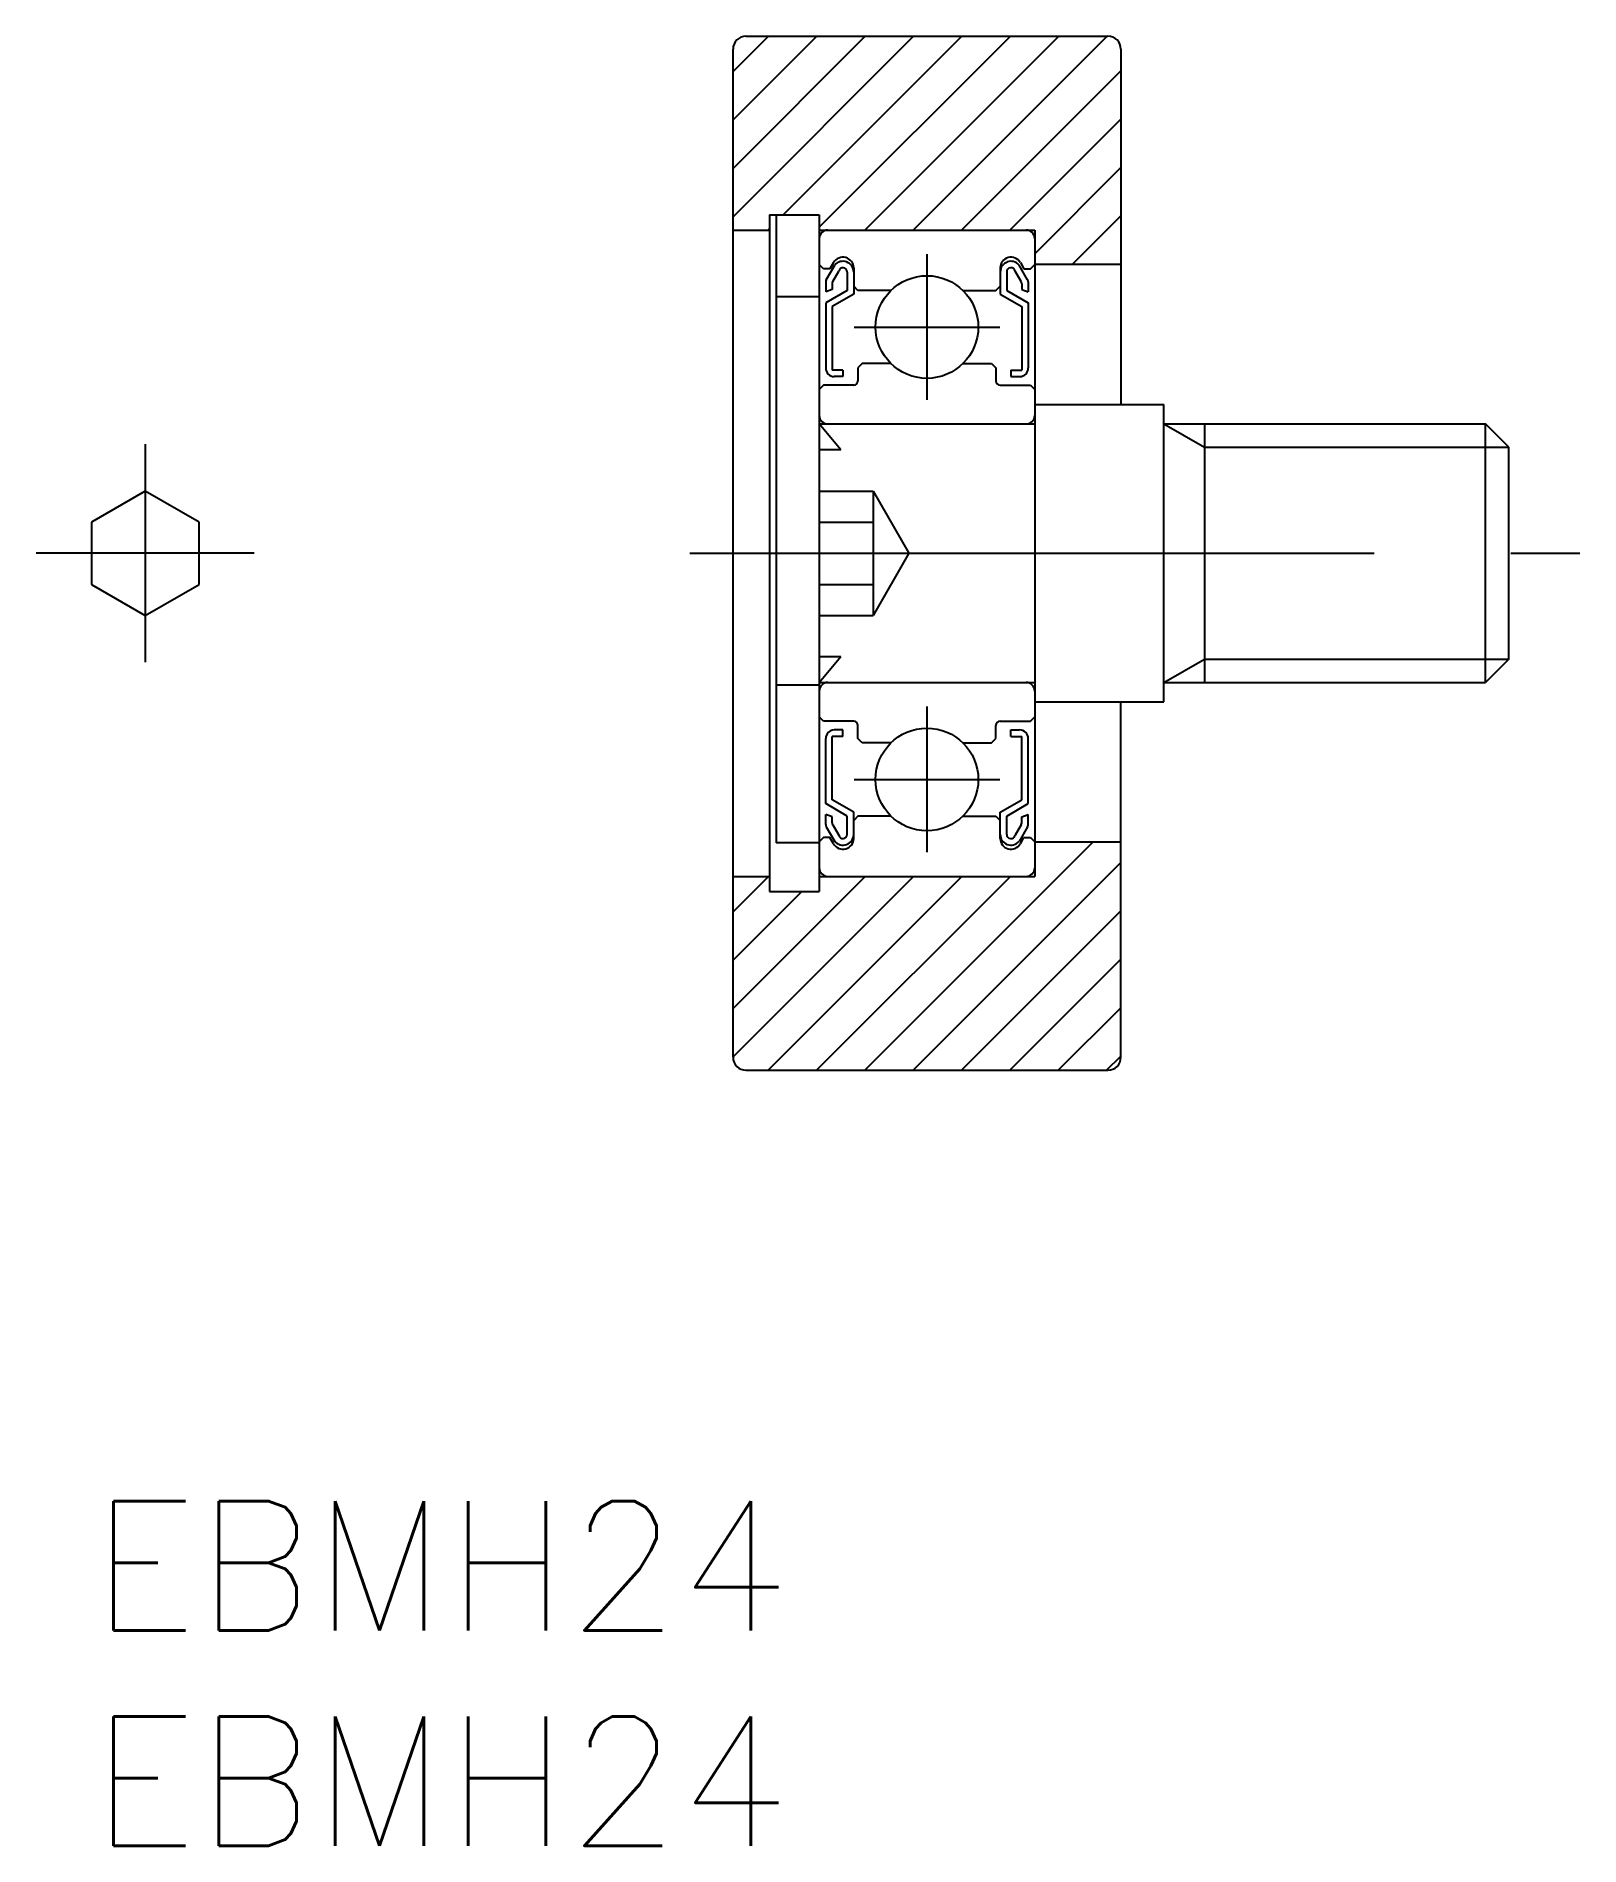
# Model space of a CAD drawing. Extents: x -1.3 to 34.5, y -8 to 34.
import ezdxf

# ---------------------------------------------------------------- set-up
doc = ezdxf.new("R2010")
doc.units = 0
doc.header["$LTSCALE"] = 0.5
doc.linetypes.add('CENTER', pattern=[50.8, 31.75, -6.35, 6.35, -6.35])
doc.linetypes.add('DASHED', pattern=[19.05, 12.7, -6.35])
for name, color, linetype in [('MSM_CENTER', 1, 'CENTER'), ('MSM_CONTINUOUS', 7, 'CONTINUOUS'), ('MSM_DASHED', 4, 'DASHED'), ('MSM_NARROW', 5, 'CONTINUOUS'), ('MSM_PART_NUMBER', 7, 'CONTINUOUS')]:
    doc.layers.add(name, color=color, linetype=linetype)
doc.styles.get("Standard").update_dxf_attribs({"font": 'txt.shx', "height": 3, "bigfont": 'bigfont.shx'})

# ---------------------------------------------------------------- blocks, each defined once
blk = doc.blocks.new('*U9')
at = {"layer": 'MSM_PART_NUMBER'}
blk.add_text('EBMH24', height=3, dxfattribs=at).set_placement((0, -3))
blk = doc.blocks.new('*U10')
at = {"layer": 'MSM_PART_NUMBER'}
blk.add_text('EBMH24', height=3, dxfattribs=at).set_placement((0, -8))

msp = doc.modelspace()

# ---------------------------------------------------------------- linework, layer by layer
at = {"layer": 'MSM_CENTER'}
for p, q in [((19.389, 28.941), (19.389, 25.559)), ((17.698, 27.25), (21.08, 27.25)), ((1.25, 24.529), (1.25, 19.471)), ((3.779, 22), (-1.279, 22)), ((13.889, 22), (34.538, 22)), ((19.389, 18.441), (19.389, 15.059)), ((17.698, 16.75), (21.08, 16.75))]:
    msp.add_line(p, q, dxfattribs=at)
at = {"layer": 'MSM_CONTINUOUS'}
for p, q in [((14.889, 10.3), (14.889, 33.7)), ((15.189, 34), (23.589, 34)), ((23.889, 33.7), (23.889, 25.45)), ((15.739, 29.85), (15.739, 14.15)), ((15.739, 29.85), (16.889, 29.85)), ((15.889, 29.85), (15.889, 15.278)), ((16.889, 29.85), (16.889, 14.15)), ((14.889, 29.5), (15.739, 29.5)), ((16.889, 29.5), (21.889, 29.5)), ((21.889, 29.5), (21.889, 14.5)), ((16.989, 28.6), (16.889, 28.7)), ((17.139, 28.6), (16.989, 28.6)), ((17.052, 28.347), (17.25, 28.688)), ((17.223, 28.745), (17.139, 28.6)), ((17.689, 28.62), (17.689, 28.013)), ((21.089, 28.62), (21.089, 28.013)), ((21.726, 28.347), (21.528, 28.688)), ((21.556, 28.745), (21.639, 28.6)), ((21.639, 28.6), (21.789, 28.6)), ((21.789, 28.6), (21.889, 28.7)), ((21.889, 28.709), (23.889, 28.709)), ((17.039, 28.297), (17.039, 28.064)), ((17.189, 28.256), (17.189, 28.118)), ((17.202, 28.306), (17.342, 28.547)), ((17.539, 28.525), (17.539, 28.1)), ((17.789, 28.1), (17.689, 28.2)), ((20.989, 28.1), (21.089, 28.2)), ((21.239, 28.525), (21.239, 28.1)), ((21.576, 28.306), (21.437, 28.547)), ((21.589, 28.256), (21.589, 28.118)), ((21.739, 28.297), (21.739, 28.064)), ((16.889, 27.95), (15.889, 27.95)), ((17.189, 28.118), (17.039, 28.064)), ((17.539, 28.1), (17.039, 27.811)), ((17.039, 27.811), (17.039, 26.3)), ((17.689, 28.013), (17.189, 27.725)), ((17.189, 27.725), (17.189, 26.25)), ((18.555, 28.1), (17.789, 28.1)), ((20.223, 28.1), (20.989, 28.1)), ((21.089, 28.013), (21.589, 27.725)), ((21.239, 28.1), (21.739, 27.811)), ((21.589, 28.118), (21.739, 28.064)), ((21.589, 27.725), (21.589, 26.25)), ((21.739, 27.811), (21.739, 26.3)), ((17.439, 26.25), (17.189, 26.25)), ((17.439, 26.1), (17.239, 26.1)), ((17.439, 26.25), (17.439, 26.1)), ((17.889, 26.4), (17.789, 26.3)), ((17.789, 26.3), (17.789, 26)), ((18.555, 26.4), (17.889, 26.4)), ((20.223, 26.4), (20.889, 26.4)), ((20.889, 26.4), (20.989, 26.3)), ((20.989, 26.3), (20.989, 26)), ((21.339, 26.25), (21.589, 26.25)), ((21.339, 26.25), (21.339, 26.1)), ((21.339, 26.1), (21.539, 26.1)), ((16.989, 25.9), (16.889, 25.8)), ((17.689, 25.9), (16.989, 25.9)), ((21.089, 25.9), (21.789, 25.9)), ((21.789, 25.9), (21.889, 25.8)), ((21.889, 25.45), (24.889, 25.45)), ((24.889, 18.55), (24.889, 25.45)), ((16.889, 25), (21.889, 25)), ((24.889, 25), (32.348, 25)), ((25.827, 25), (25.827, 19)), ((32.348, 19), (32.348, 25)), ((32.889, 24.459), (32.348, 25)), ((32.889, 19.542), (32.889, 24.459)), ((1.25, 23.443), (0, 22.722)), ((2.5, 22.722), (1.25, 23.443)), ((0, 22.722), (0, 21.278)), ((2.5, 21.278), (2.5, 22.722)), ((0, 21.278), (1.25, 20.557)), ((1.25, 20.557), (2.5, 21.278)), ((32.889, 19.542), (32.348, 19)), ((16.889, 18.938), (15.889, 18.938)), ((16.889, 19), (21.889, 19)), ((24.889, 19), (32.348, 19)), ((21.889, 18.55), (24.889, 18.55)), ((23.889, 10.3), (23.889, 18.55)), ((16.989, 18.1), (16.889, 18.2)), ((17.689, 18.1), (16.989, 18.1)), ((21.089, 18.1), (21.789, 18.1)), ((21.789, 18.1), (21.889, 18.2)), ((17.039, 16.189), (17.039, 17.7)), ((17.189, 16.275), (17.189, 17.75)), ((17.439, 17.75), (17.189, 17.75)), ((17.439, 17.9), (17.239, 17.9)), ((17.439, 17.75), (17.439, 17.9)), ((17.789, 17.7), (17.789, 18)), ((17.889, 17.6), (17.789, 17.7)), ((20.889, 17.6), (20.989, 17.7)), ((20.989, 17.7), (20.989, 18)), ((21.339, 17.9), (21.539, 17.9)), ((21.339, 17.75), (21.339, 17.9)), ((21.339, 17.75), (21.589, 17.75)), ((21.589, 16.275), (21.589, 17.75)), ((21.739, 16.189), (21.739, 17.7)), ((18.555, 17.6), (17.889, 17.6)), ((20.223, 17.6), (20.889, 17.6)), ((17.539, 15.9), (17.039, 16.189)), ((17.689, 15.987), (17.189, 16.275)), ((17.689, 15.38), (17.689, 15.987)), ((21.089, 15.987), (21.589, 16.275)), ((21.089, 15.38), (21.089, 15.987)), ((21.239, 15.9), (21.739, 16.189)), ((17.189, 15.882), (17.039, 15.936)), ((17.039, 15.703), (17.039, 15.936)), ((17.052, 15.653), (17.25, 15.312)), ((17.189, 15.744), (17.189, 15.882)), ((17.202, 15.694), (17.342, 15.453)), ((17.539, 15.475), (17.539, 15.9)), ((17.789, 15.9), (17.689, 15.8)), ((18.555, 15.9), (17.789, 15.9)), ((20.223, 15.9), (20.989, 15.9)), ((20.989, 15.9), (21.089, 15.8)), ((21.239, 15.475), (21.239, 15.9)), ((21.576, 15.694), (21.437, 15.453)), ((21.726, 15.653), (21.528, 15.312)), ((21.589, 15.882), (21.739, 15.936)), ((21.589, 15.744), (21.589, 15.882)), ((21.739, 15.703), (21.739, 15.936)), ((16.889, 15.278), (15.889, 15.278)), ((16.989, 15.4), (16.889, 15.3)), ((17.139, 15.4), (16.989, 15.4)), ((17.223, 15.255), (17.139, 15.4)), ((21.556, 15.255), (21.639, 15.4)), ((21.639, 15.4), (21.789, 15.4)), ((21.789, 15.4), (21.889, 15.3)), ((21.889, 15.3), (23.889, 15.3)), ((14.889, 14.5), (15.739, 14.5)), ((16.889, 14.5), (21.889, 14.5)), ((15.739, 14.15), (16.889, 14.15)), ((15.189, 10), (23.589, 10))]:
    msp.add_line(p, q, dxfattribs=at)
for centre in [(19.389, 27.25), (19.389, 16.75)]:
    msp.add_circle(centre, 1.191, dxfattribs=at)
for centre, radius, start, end in [((15.189, 33.7), 0.3, 90, 180), ((23.589, 33.7), 0.3, 0, 90), ((17.089, 29.3), 0.2, 90, 180), ((21.689, 29.3), 0.2, 0, 90), ((17.439, 28.62), 0.25, 359.9996, 150.0002), ((17.439, 28.525), 0.25, 0, 139.1892), ((17.439, 28.525), 0.1, 0, 167.1373), ((21.339, 28.62), 0.25, 29.9998, 180.0004), ((21.339, 28.525), 0.25, 40.8108, 180), ((21.339, 28.525), 0.1, 12.8627, 180), ((17.139, 28.297), 0.1, 150.0004, 180), ((17.289, 28.256), 0.1, 149.9997, 180), ((21.489, 28.256), 0.1, 0, 30.0003), ((21.639, 28.297), 0.1, 0, 29.9996), ((17.239, 26.3), 0.2, 180, 270), ((21.539, 26.3), 0.2, 270, 360), ((17.689, 26), 0.1, 270.0006, 0), ((21.089, 26), 0.1, 180, 269.9994), ((17.089, 25.2), 0.2, 180, 270), ((21.689, 25.2), 0.2, 270, 0), ((17.089, 18.8), 0.2, 90, 180), ((21.689, 18.8), 0.2, 0, 90), ((17.689, 18), 0.1, 0, 89.9994), ((21.089, 18), 0.1, 90.0006, 180), ((17.239, 17.7), 0.2, 90, 180), ((21.539, 17.7), 0.2, 0, 90), ((17.139, 15.703), 0.1, 180, 209.9996), ((17.289, 15.744), 0.1, 180, 210.0003), ((21.489, 15.744), 0.1, 329.9997, 0), ((21.639, 15.703), 0.1, 330.0004, 0), ((17.439, 15.38), 0.25, 209.9998, 0.0004), ((17.439, 15.475), 0.25, 220.8108, 0), ((17.439, 15.475), 0.1, 192.8627, 0), ((21.339, 15.475), 0.25, 180, 319.1892), ((21.339, 15.38), 0.25, 179.9996, 330.0002), ((21.339, 15.475), 0.1, 180, 347.1373), ((17.089, 14.7), 0.2, 180, 270), ((21.689, 14.7), 0.2, 270, 0), ((15.189, 10.3), 0.3, 180, 270), ((23.589, 10.3), 0.3, 270, 0)]:
    msp.add_arc(centre, radius, start, end, dxfattribs=at)
at = {"layer": 'MSM_DASHED'}
for p, q in [((17.389, 24.4), (16.889, 25)), ((17.389, 24.4), (16.889, 24.4)), ((16.889, 23.443), (18.139, 23.443)), ((18.139, 23.443), (18.139, 20.557)), ((18.139, 23.443), (18.972, 22)), ((16.889, 22.722), (18.139, 22.722)), ((18.972, 22), (18.139, 20.557)), ((16.889, 21.278), (18.139, 21.278)), ((16.889, 20.557), (18.139, 20.557)), ((16.889, 19.6), (17.389, 19.6)), ((16.889, 19), (17.389, 19.6))]:
    msp.add_line(p, q, dxfattribs=at)
at = {"layer": 'MSM_NARROW'}
for p, q in [((14.889, 29.81), (19.079, 34)), ((14.889, 30.933), (17.956, 34)), ((14.889, 32.055), (16.834, 34)), ((14.889, 33.178), (15.711, 34)), ((16.051, 29.85), (20.201, 34)), ((16.889, 29.565), (21.324, 34)), ((17.946, 29.5), (22.446, 34)), ((19.069, 29.5), (23.569, 34)), ((20.192, 29.5), (23.889, 33.197)), ((21.314, 29.5), (23.889, 32.075)), ((21.889, 28.952), (23.889, 30.952)), ((22.768, 28.709), (23.889, 29.83)), ((15.701, 29.5), (15.739, 29.538)), ((24.889, 25), (25.827, 24.459)), ((25.827, 24.459), (32.889, 24.459)), ((24.889, 19), (25.827, 19.542)), ((25.827, 19.542), (32.889, 19.542)), ((17.946, 10), (23.246, 15.3)), ((19.069, 10), (23.889, 14.82)), ((14.889, 10.31), (19.079, 14.5)), ((14.889, 11.433), (17.956, 14.5)), ((14.889, 13.678), (15.711, 14.5)), ((15.701, 10), (20.201, 14.5)), ((16.824, 10), (21.324, 14.5)), ((14.889, 12.555), (16.484, 14.15)), ((20.192, 10), (23.889, 13.697)), ((21.314, 10), (23.889, 12.575)), ((22.437, 10), (23.889, 11.452)), ((23.559, 10), (23.889, 10.33))]:
    msp.add_line(p, q, dxfattribs=at)

# ---------------------------------------------------------------- block references
at = {"layer": 'MSM_CONTINUOUS'}
for name in ['*U9', '*U10']:
    msp.add_blockref(name, (0, 0), dxfattribs=at)

doc.saveas('drawing.dxf')
